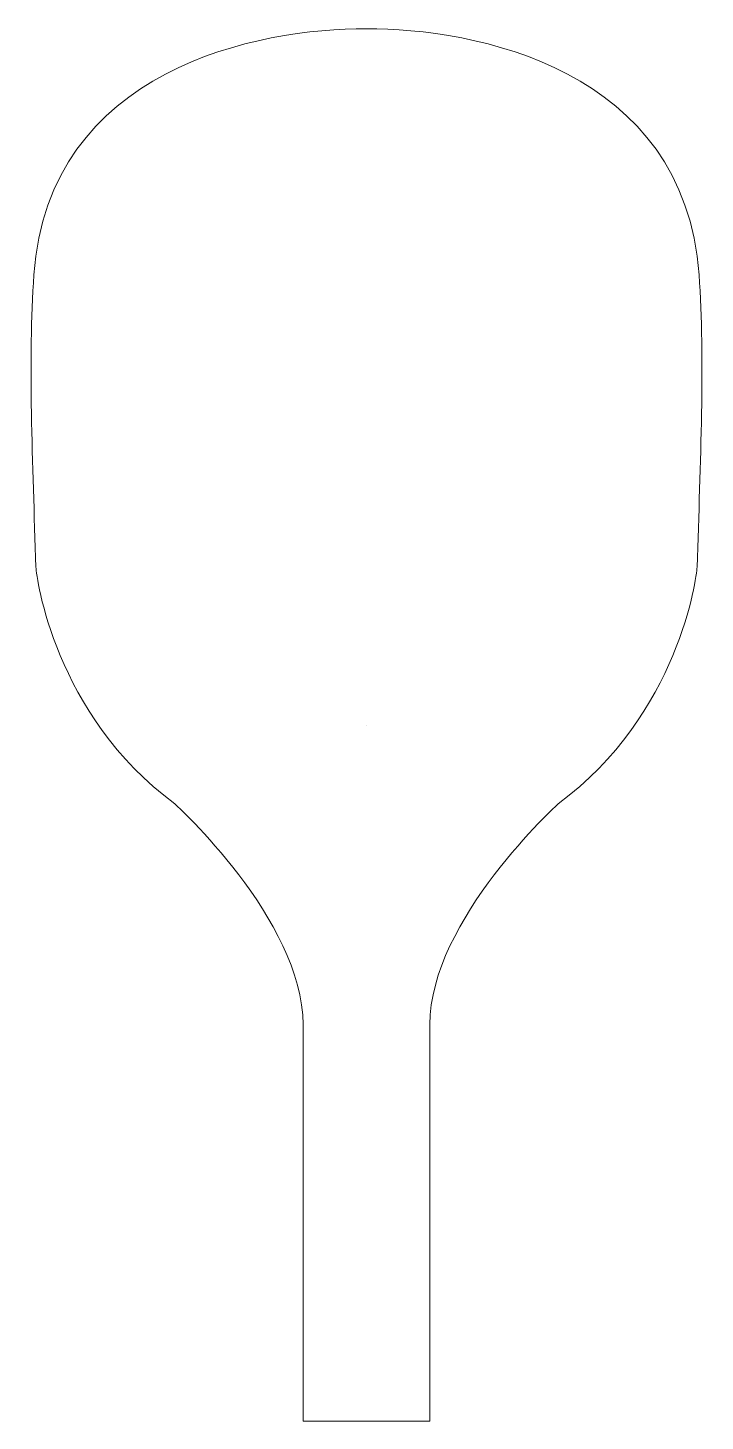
# Model space of a CAD drawing. Header units: inches. Extents: x -8.4 to -0.7, y 10 to 25.7.
import ezdxf

# ---------------------------------------------------------------- set-up
doc = ezdxf.new("R2010")
doc.units = ezdxf.units.IN
doc.header["$MEASUREMENT"] = 0
doc.layers.add('new', color=7, linetype='Continuous')

msp = doc.modelspace()

# ---------------------------------------------------------------- linework, layer by layer
at = {"layer": 'new', "color": 1, "lineweight": 70, "true_color": 0xf70b0b}
msp.add_lwpolyline([(-4.524, 17.855), (-4.524, 17.855)], dxfattribs=at)
at = {"layer": 'new', "lineweight": 0}
msp.add_open_spline([(-3.808, 9.987), (-3.808, 9.987), (-3.809, 13.349), (-3.808, 14.47), (-3.806, 15.652), (-2.356, 16.966), (-2.356, 16.966), (-0.995, 17.971), (-0.791, 19.535), (-0.788, 19.639), (-0.75, 20.823), (-0.697, 21.994), (-0.765, 22.943), (-0.931, 25.277), (-3.311, 25.736), (-4.524, 25.724), (-5.737, 25.736), (-8.117, 25.277), (-8.283, 22.943), (-8.351, 21.994), (-8.297, 20.823), (-8.26, 19.639), (-8.256, 19.535), (-8.053, 17.971), (-6.691, 16.966), (-6.691, 16.966), (-5.242, 15.652), (-5.24, 14.47), (-5.238, 13.349), (-5.24, 9.987), (-5.24, 9.987), (-5.24, 9.987), (-3.808, 9.987), (-3.808, 9.987)], degree=3, knots=[0, 0, 0, 0, 1, 1, 1, 2, 2, 2, 3, 3, 3, 4, 4, 4, 5, 5, 5, 6, 6, 6, 7, 7, 7, 8, 8, 8, 9, 9, 9, 10, 10, 10, 11, 11, 11, 11], dxfattribs=at)

doc.saveas('drawing.dxf')
